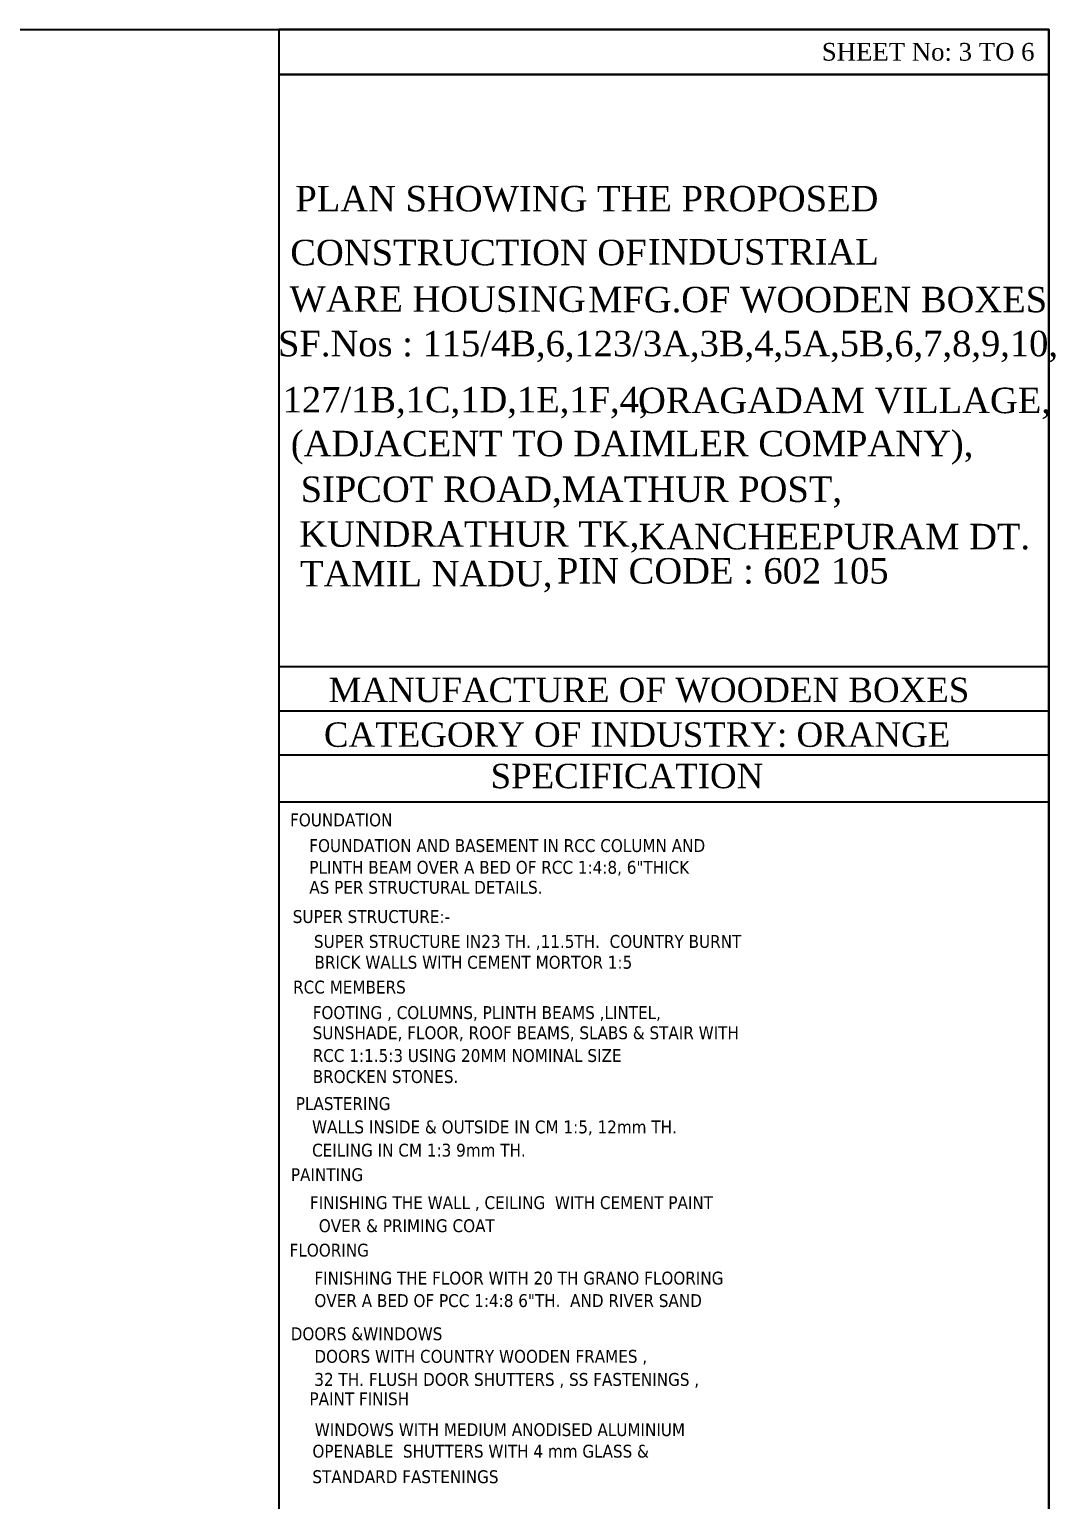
# Model space of a CAD drawing. Header units: metres. Extents: x 31037 to 31490, y -4422 to -3483.
# Drawn here: x 31299.05 to 31314.03, y -4390.08 to -4368.61 of the extents above; entities that cross this region are included whole.
import ezdxf

# ---------------------------------------------------------------- set-up
doc = ezdxf.new("R2010")
doc.units = ezdxf.units.M
doc.header["$LTSCALE"] = 30
doc.header["$MEASUREMENT"] = 0
doc.layers.get('0').update_dxf_attribs({"color": 30, "lineweight": 40})
for name, color, linetype, lineweight in [('DIM', 5, 'Continuous', 25), ('JSC-K-Text 2', 7, 'Continuous', 20), ('JSC-L-Text 3', 7, 'Continuous', 20), ('TEXT', 11, 'Continuous', 30)]:
    doc.layers.add(name, color=color, linetype=linetype, lineweight=lineweight)
doc.layers.add('LE', color=3, linetype='Continuous')
doc.styles.add('JSC-Tahoma', font='tahoma.ttf')
doc.styles.add('RAM', font='dutchi.ttf')
doc.styles.get("Standard").update_dxf_attribs({"font": 'times.ttf', "height": 0.05})

msp = doc.modelspace()

# ---------------------------------------------------------------- linework, layer by layer
at = {"color": 0, "linetype": 'ByBlock', "lineweight": 25}
msp.add_line((31302.69236, -4369.26685), (31313.93304, -4369.26685), dxfattribs=at)
at = {"color": 0, "lineweight": 25}
for p, q in [((31313.93304, -4369.26685), (31302.69236, -4369.26685)), ((31313.93489, -4379.20801), (31302.69422, -4379.20801)), ((31313.93489, -4379.88973), (31302.69422, -4379.88973))]:
    msp.add_line(p, q, dxfattribs=at)
at = {"layer": 'DIM', "color": 0, "lineweight": 25}
for p, q in [((31302.69236, -4377.91153), (31313.93304, -4377.91153)), ((31302.69236, -4378.55977), (31313.93304, -4378.55977))]:
    msp.add_line(p, q, dxfattribs=at)
for points in [[(31162.57356, -4421.53702), (31162.57356, -4368.60832), (31313.93304, -4368.60832), (31313.93304, -4421.53702)], [(31302.69236, -4421.53702), (31313.93304, -4421.53702), (31313.93304, -4368.60832), (31302.69236, -4368.60832)]]:
    msp.add_lwpolyline(points, close=True, dxfattribs=at)

# ---------------------------------------------------------------- texts
at = {"color": 0, "lineweight": 25}
for s, p in [('MANUFACTURE OF WOODEN BOXES', (31303.41855, -4378.43153)), ('CATEGORY OF INDUSTRY: ORANGE ', (31303.35023, -4379.08407)), ('SPECIFICATION', (31305.78401, -4379.68833))]:
    msp.add_text(s, height=0.3567075, dxfattribs=at).set_placement(p)
at = {"layer": 'JSC-K-Text 2', "color": 0, "lineweight": 25, "style": 'JSC-Tahoma'}
for s, p in [('FOUNDATION AND BASEMENT IN RCC COLUMN AND ', (31303.13686, -4380.6197)), ('PLINTH BEAM OVER A BED OF RCC 1:4:8, 6"THICK ', (31303.13686, -4380.93724)), ('AS PER STRUCTURAL DETAILS.', (31303.13686, -4381.22898)), ('SUPER STRUCTURE IN23 TH. ,11.5TH.  COUNTRY BURNT', (31303.2042, -4382.01955)), (' BRICK WALLS WITH CEMENT MORTOR 1:5', (31303.14201, -4382.32392)), ('FOOTING , COLUMNS, PLINTH BEAMS ,LINTEL,', (31303.18627, -4383.05873)), ('SUNSHADE, FLOOR, ROOF BEAMS, SLABS & STAIR WITH', (31303.18627, -4383.35344)), ('RCC 1:1.5:3 USING 20MM NOMINAL SIZE', (31303.18627, -4383.68552)), ('BROCKEN STONES.', (31303.18627, -4383.99295)), ('WALLS INSIDE & OUTSIDE IN CM 1:5, 12mm TH.', (31303.17701, -4384.72817)), ('CEILING IN CM 1:3 9mm TH.', (31303.17701, -4385.06724)), ('FINISHING THE WALL , CEILING  WITH CEMENT PAINT', (31303.14636, -4385.83339)), (' OVER & PRIMING COAT', (31303.20492, -4386.17086)), ('FINISHING THE FLOOR WITH 20 TH GRANO FLOORING', (31303.21083, -4386.93571)), ('OVER A BED OF PCC 1:4:8 6"TH.  AND RIVER SAND', (31303.21083, -4387.26378)), ('DOORS WITH COUNTRY WOODEN FRAMES ,', (31303.21083, -4388.07807)), (' 32 TH. FLUSH DOOR SHUTTERS , SS FASTENINGS ,', (31303.13967, -4388.41509)), ('PAINT FINISH', (31303.13967, -4388.6982)), ('WINDOWS WITH MEDIUM ANODISED ALUMINIUM ', (31303.21686, -4389.14837)), ('OPENABLE  SHUTTERS WITH 4 mm GLASS & ', (31303.18203, -4389.46266)), ('STANDARD FASTENINGS', (31303.18203, -4389.83558))]:
    msp.add_text(s, height=0.1880012, dxfattribs=at).set_placement(p)
at = {"layer": 'JSC-L-Text 3', "color": 0, "lineweight": 25, "style": 'JSC-Tahoma'}
for s, height, p in [('FOUNDATION', 0.188001, (31302.85634, -4380.24503)), ('SUPER STRUCTURE:-', 0.1880012, (31302.89533, -4381.65611)), ('RCC MEMBERS', 0.1880012, (31302.90058, -4382.68614)), ('PLASTERING', 0.188001, (31302.93981, -4384.38733)), ('PAINTING', 0.188001, (31302.86779, -4385.42506)), (' FLOORING', 0.188001, (31302.7793, -4386.52738)), ('DOORS &WINDOWS', 0.1880012, (31302.86521, -4387.74881))]:
    msp.add_text(s, height=height, dxfattribs=at).set_placement(p)
at = {"layer": 'LE', "color": 0, "linetype": 'ByBlock', "lineweight": 25, "style": 'RAM'}
msp.add_text('SHEET No: 3 TO 6 ', height=0.2588412, dxfattribs=at).set_placement((31310.61852, -4369.06456, 0.08864))
at = {"layer": 'TEXT', "color": 0, "lineweight": 25}
for s, p in [('PLAN SHOWING THE PROPOSED ', (31302.93321, -4371.26592)), ('PLAN SHOWING THE PROPOSED ', (31302.93321, -4371.26592)), ('PLAN SHOWING THE PROPOSED ', (31302.93321, -4371.26592)), ('PLAN SHOWING THE PROPOSED ', (31302.93321, -4371.26592)), ('CONSTRUCTION OF ', (31302.85949, -4372.05261)), ('CONSTRUCTION OF ', (31302.85949, -4372.05261)), ('CONSTRUCTION OF ', (31302.85949, -4372.05261)), ('CONSTRUCTION OF ', (31302.85949, -4372.05261)), ('INDUSTRIAL  ', (31308.07862, -4372.0426)), ('WARE HOUSING  ', (31302.8475, -4372.73217)), ('WARE HOUSING  ', (31302.8475, -4372.73217)), ('MFG.OF WOODEN BOXES', (31307.20803, -4372.73895)), ('MFG.OF WOODEN BOXES', (31307.20803, -4372.73895)), ('SF.Nos : 115/4B,6,123/3A,3B,4,5A,5B,6,7,8,9,10,', (31302.68037, -4373.38192)), ('127/1B,1C,1D,1E,1F,4,', (31302.74724, -4374.20154)), ('ORAGADAM VILLAGE,', (31307.93637, -4374.21184)), ('(ADJACENT TO DAIMLER COMPANY),', (31302.86718, -4374.84164)), ('(ADJACENT TO DAIMLER COMPANY),', (31302.86718, -4374.84164)), ('SIPCOT ROAD,MATHUR POST,', (31303.01025, -4375.50838)), ('SIPCOT ROAD,MATHUR POST,', (31303.01025, -4375.50838)), ('KUNDRATHUR TK,', (31302.98913, -4376.16289)), ('KUNDRATHUR TK,', (31302.98913, -4376.16289)), ('KANCHEEPURAM DT.', (31307.94341, -4376.19994)), ('KANCHEEPURAM DT.', (31307.94341, -4376.19994)), ('TAMIL NADU,', (31303.00152, -4376.74226)), ('TAMIL NADU,', (31303.00152, -4376.74226)), ('PIN CODE : 602 105', (31306.75236, -4376.70041)), ('PIN CODE : 602 105', (31306.75236, -4376.70041))]:
    msp.add_text(s, height=0.3722563, dxfattribs=at).set_placement(p)

doc.saveas('drawing.dxf')
